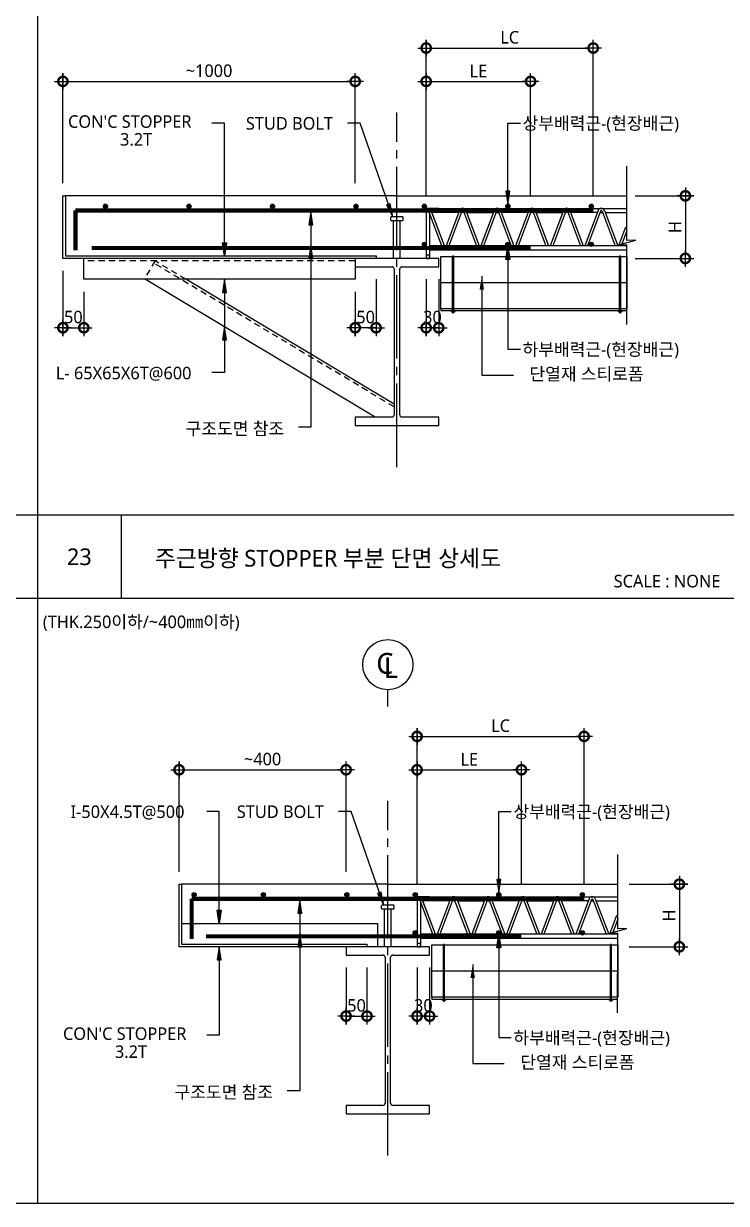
# Model space of a CAD drawing. Extents: x 517 to 33347, y 263 to 5437.
# Drawn here: x 20704 to 22387, y 300 to 3128 of the extents above; entities that cross this region are included whole.
import ezdxf
from ezdxf.enums import TextEntityAlignment as Align

# ---------------------------------------------------------------- set-up
doc = ezdxf.new("R2010")
doc.units = 0
doc.header["$LTSCALE"] = 10
doc.header["$MEASUREMENT"] = 0
for name, pattern in [('CEN', [26, 20, -2, 2, -2]), ('CENTER', [2, 1.25, -0.25, 0.25, -0.25]), ('HID', [2.5, 1.5, -1])]:
    doc.linetypes.add(name, pattern=pattern)
for name, color, linetype in [('7DIM', 7, 'Continuous'), ('CEN', 1, 'CEN'), ('E', 7, 'Continuous'), ('E2', 7, 'Continuous'), ('SEC', 7, 'Continuous'), ('SYM', 6, 'Continuous'), ('SYM-BUB', 3, 'Continuous'), ('SYM-LEAD', 6, 'Continuous'), ('TABLE', 7, 'Continuous'), ('TEXT', 3, 'Continuous'), ('단열재', 7, 'Continuous')]:
    doc.layers.add(name, color=color, linetype=linetype)
doc.styles.add('HD', font='malgun.ttf')
doc.styles.get("Standard").update_dxf_attribs({"font": 'malgun.ttf'})
doc.styles.add('스타일1', font='malgun.ttf')
doc.linetypes.add('BATTING', pattern='A,0.0001,-0.1,[134,ltypeshp.shx,S=0.1,R=0,X=-0.1,Y=0],-0.2,[134,ltypeshp.shx,S=0.1,R=180,X=0.1,Y=0],-0.1', length=0.4001)
doc.dimstyles.new('CJA', dxfattribs={"dimscale": 200, "dimtxt": 3, "dimasz": 1, "dimexe": 2, "dimexo": 3, "dimgap": 1, "dimtad": 1, "dimdec": 0, "dimzin": 1, "dimdsep": 46, "dimlunit": 6, "dimtxsty": '스타일1', "dimblk": 'GAUN-DOT', "dimcen": -2, "dimdle": 2, "dimclrd": 256, "dimclre": 256, "dimclrt": 3, "dimadec": 0, "dimazin": 0, "dimtfac": 1, "dimtdec": 0, "dimtix": 1, "dimtmove": 2, "dimatfit": 3, "dimldrblk": 'DOTSMALL', "dimfxl": 1, "dimtolj": 1, "dimtzin": 1, "dimarcsym": 0})
doc.dimstyles.new('ISO-25', dxfattribs={"dimtxt": 2.5, "dimasz": 2.5, "dimexe": 1.25, "dimexo": 0.625, "dimtad": 1, "dimtxsty": 'Standard', "dimcen": 2.5, "dimadec": 0, "dimazin": 0, "dimtfac": 1, "dimtmove": 0, "dimatfit": 3, "dimfxl": 1, "dimarcsym": 0})

# ---------------------------------------------------------------- blocks, each defined once
blk = doc.blocks.new('GAUN-DOT')
at = {"linetype": 'ByBlock'}
for p, q in [((2, 0), (-2, 0)), ((0, -2), (0, 2))]:
    blk.add_line(p, q, dxfattribs=at)
at = {"const_width": 2.25}
blk.add_lwpolyline([(0, 0.28125, 1), (0, -0.28125, 1)], format="xyb", close=True, dxfattribs=at)
blk = doc.blocks.new('*D152')
at = {"layer": '7DIM', "linetype": 'ByBlock', "lineweight": -2, "transparency": 16777216}
for p, q in [((20798.2, 2744.7), (20798.2, 3009)), ((21498.2, 2744.7), (21498.2, 3009)), ((20808.2, 2989), (21488.2, 2989))]:
    blk.add_line(p, q, dxfattribs=at)
at = {"layer": 'DEFPOINTS', "color": 0, "linetype": 'ByBlock', "transparency": 16777216}
for p in [(21498.2, 2989), (20798.2, 2714.7), (21498.2, 2714.7)]:
    blk.add_point(p, dxfattribs=at)
at = {"layer": '7DIM', "linetype": 'ByBlock', "lineweight": -2, "transparency": 16777216, "xscale": 10, "yscale": 10, "zscale": 10, "rotation": 180}
blk.add_blockref('GAUN-DOT', (20798.2, 2989), dxfattribs=at)
at = {"layer": '7DIM', "linetype": 'ByBlock', "lineweight": -2, "transparency": 16777216, "xscale": 10, "yscale": 10, "zscale": 10}
blk.add_blockref('GAUN-DOT', (21498.2, 2989), dxfattribs=at)
at = {"layer": '7DIM', "color": 3, "linetype": 'ByBlock', "transparency": 16777216, "insert": (21148.2, 3014.6), "char_height": 30, "attachment_point": 5, "style": '스타일1'}
blk.add_mtext('\\A1;~1000', dxfattribs=at)
blk = doc.blocks.new('_DotSmall')
at = {"color": 0, "linetype": 'ByBlock', "const_width": 0.5}
blk.add_lwpolyline([(-0.0625, 0, 1), (0.0625, 0, 1)], format="xyb", close=True, dxfattribs=at)
blk = doc.blocks.new('*D153')
at = {"layer": '7DIM', "linetype": 'ByBlock', "lineweight": -2, "transparency": 16777216}
for p, q in [((20798.2, 2534.7), (20798.2, 2378.5)), ((20848.2, 2484.7), (20848.2, 2378.5)), ((20788.2, 2398.5), (20778.2, 2398.5)), ((20798.2, 2398.5), (20848.2, 2398.5)), ((20858.2, 2398.5), (20868.2, 2398.5))]:
    blk.add_line(p, q, dxfattribs=at)
at = {"layer": 'DEFPOINTS', "color": 0, "linetype": 'ByBlock', "transparency": 16777216}
for p in [(20798.2, 2564.7), (20848.2, 2514.7), (20848.2, 2398.5)]:
    blk.add_point(p, dxfattribs=at)
at = {"layer": '7DIM', "linetype": 'ByBlock', "lineweight": -2, "transparency": 16777216, "xscale": 10, "yscale": 10, "zscale": 10}
blk.add_blockref('GAUN-DOT', (20798.2, 2398.5), dxfattribs=at)
at = {"layer": '7DIM', "linetype": 'ByBlock', "lineweight": -2, "transparency": 16777216, "xscale": 10, "yscale": 10, "zscale": 10, "rotation": 180}
blk.add_blockref('GAUN-DOT', (20848.2, 2398.5), dxfattribs=at)
at = {"layer": '7DIM', "color": 3, "linetype": 'ByBlock', "transparency": 16777216, "insert": (20823.2, 2424), "char_height": 30, "attachment_point": 5, "style": '스타일1'}
blk.add_mtext('\\A1;50', dxfattribs=at)
blk = doc.blocks.new('*D154')
at = {"layer": '7DIM', "linetype": 'ByBlock', "lineweight": -2, "transparency": 16777216}
for p, q in [((22168.9, 2714.7), (22308.9, 2714.7)), ((22288.9, 2704.7), (22288.9, 2574.7)), ((22168.9, 2564.7), (22308.9, 2564.7))]:
    blk.add_line(p, q, dxfattribs=at)
at = {"layer": 'DEFPOINTS', "color": 0, "linetype": 'ByBlock', "transparency": 16777216}
for p in [(22138.9, 2714.7), (22138.9, 2564.7), (22288.9, 2564.7)]:
    blk.add_point(p, dxfattribs=at)
at = {"layer": '7DIM', "linetype": 'ByBlock', "lineweight": -2, "transparency": 16777216, "xscale": 10, "yscale": 10, "zscale": 10}
for p, rotation in [((22288.9, 2714.7), 90), ((22288.9, 2564.7), 270)]:
    blk.add_blockref('GAUN-DOT', p, dxfattribs=dict(at, rotation=rotation))
at = {"layer": '7DIM', "color": 3, "linetype": 'ByBlock', "transparency": 16777216, "insert": (22263.9, 2639.7), "char_height": 30, "attachment_point": 5, "rotation": 90, "style": '스타일1'}
blk.add_mtext('\\A1;H', dxfattribs=at)
blk = doc.blocks.new('*D155')
at = {"layer": '7DIM', "linetype": 'ByBlock', "lineweight": -2, "transparency": 16777216}
for p, q in [((21548.2, 2514.7), (21548.2, 2378.5)), ((21498.2, 2484.7), (21498.2, 2378.5)), ((21488.2, 2398.5), (21478.2, 2398.5)), ((21548.2, 2398.5), (21498.2, 2398.5)), ((21558.2, 2398.5), (21568.2, 2398.5))]:
    blk.add_line(p, q, dxfattribs=at)
at = {"layer": 'DEFPOINTS', "color": 0, "linetype": 'ByBlock', "transparency": 16777216}
for p in [(21548.2, 2544.7), (21498.2, 2514.7), (21498.2, 2398.5)]:
    blk.add_point(p, dxfattribs=at)
at = {"layer": '7DIM', "linetype": 'ByBlock', "lineweight": -2, "transparency": 16777216, "xscale": 10, "yscale": 10, "zscale": 10}
blk.add_blockref('GAUN-DOT', (21498.2, 2398.5), dxfattribs=at)
at = {"layer": '7DIM', "linetype": 'ByBlock', "lineweight": -2, "transparency": 16777216, "xscale": 10, "yscale": 10, "zscale": 10, "rotation": 180}
blk.add_blockref('GAUN-DOT', (21548.2, 2398.5), dxfattribs=at)
at = {"layer": '7DIM', "color": 3, "linetype": 'ByBlock', "transparency": 16777216, "insert": (21523.2, 2424), "char_height": 30, "attachment_point": 5, "style": '스타일1'}
blk.add_mtext('\\A1;50', dxfattribs=at)
blk = doc.blocks.new('*D30')
at = {"layer": '7DIM', "linetype": 'ByBlock', "lineweight": -2, "transparency": 16777216}
for p, q in [((21668.2, 2514.7), (21668.2, 2378.5)), ((21698.2, 2514.7), (21698.2, 2378.5)), ((21658.2, 2398.5), (21648.2, 2398.5)), ((21698.2, 2398.5), (21668.2, 2398.5)), ((21708.2, 2398.5), (21718.2, 2398.5))]:
    blk.add_line(p, q, dxfattribs=at)
at = {"layer": 'DEFPOINTS', "color": 0, "linetype": 'ByBlock', "transparency": 16777216}
for p in [(21668.2, 2544.7), (21698.2, 2544.7), (21668.2, 2398.5)]:
    blk.add_point(p, dxfattribs=at)
at = {"layer": '7DIM', "linetype": 'ByBlock', "lineweight": -2, "transparency": 16777216, "xscale": 10, "yscale": 10, "zscale": 10}
blk.add_blockref('GAUN-DOT', (21668.2, 2398.5), dxfattribs=at)
at = {"layer": '7DIM', "linetype": 'ByBlock', "lineweight": -2, "transparency": 16777216, "xscale": 10, "yscale": 10, "zscale": 10, "rotation": 180}
blk.add_blockref('GAUN-DOT', (21698.2, 2398.5), dxfattribs=at)
at = {"layer": '7DIM', "color": 3, "linetype": 'ByBlock', "transparency": 16777216, "insert": (21683.2, 2424), "char_height": 30, "attachment_point": 5, "style": '스타일1'}
blk.add_mtext('\\A1;30', dxfattribs=at)
blk = doc.blocks.new('*D31')
at = {"layer": '7DIM', "linetype": 'ByBlock', "lineweight": -2, "transparency": 16777216}
for p, q in [((21668.2, 2714.7), (21668.2, 3009)), ((21918.2, 2714.7), (21918.2, 3009)), ((21678.2, 2989), (21908.2, 2989))]:
    blk.add_line(p, q, dxfattribs=at)
at = {"layer": 'DEFPOINTS', "color": 0, "linetype": 'ByBlock', "transparency": 16777216}
for p in [(21918.2, 2989), (21668.2, 2684.7), (21918.2, 2684.7)]:
    blk.add_point(p, dxfattribs=at)
at = {"layer": '7DIM', "linetype": 'ByBlock', "lineweight": -2, "transparency": 16777216, "xscale": 10, "yscale": 10, "zscale": 10, "rotation": 180}
blk.add_blockref('GAUN-DOT', (21668.2, 2989), dxfattribs=at)
at = {"layer": '7DIM', "linetype": 'ByBlock', "lineweight": -2, "transparency": 16777216, "xscale": 10, "yscale": 10, "zscale": 10}
blk.add_blockref('GAUN-DOT', (21918.2, 2989), dxfattribs=at)
at = {"layer": '7DIM', "color": 3, "linetype": 'ByBlock', "transparency": 16777216, "insert": (21793.2, 3014), "char_height": 30, "attachment_point": 5, "style": '스타일1'}
blk.add_mtext('\\A1;LE', dxfattribs=at)
blk = doc.blocks.new('*D32')
at = {"layer": '7DIM', "linetype": 'ByBlock', "lineweight": -2, "transparency": 16777216}
for p, q in [((21668.2, 2714.7), (21668.2, 3089)), ((22068.2, 2714.7), (22068.2, 3089)), ((21678.2, 3069), (22058.2, 3069))]:
    blk.add_line(p, q, dxfattribs=at)
at = {"layer": 'DEFPOINTS', "color": 0, "linetype": 'ByBlock', "transparency": 16777216}
for p in [(22068.2, 3069), (21668.2, 2684.7), (22068.2, 2684.7)]:
    blk.add_point(p, dxfattribs=at)
at = {"layer": '7DIM', "linetype": 'ByBlock', "lineweight": -2, "transparency": 16777216, "xscale": 10, "yscale": 10, "zscale": 10, "rotation": 180}
blk.add_blockref('GAUN-DOT', (21668.2, 3069), dxfattribs=at)
at = {"layer": '7DIM', "linetype": 'ByBlock', "lineweight": -2, "transparency": 16777216, "xscale": 10, "yscale": 10, "zscale": 10}
blk.add_blockref('GAUN-DOT', (22068.2, 3069), dxfattribs=at)
at = {"layer": '7DIM', "color": 3, "linetype": 'ByBlock', "transparency": 16777216, "insert": (21868.2, 3094.5), "char_height": 30, "attachment_point": 5, "style": '스타일1'}
blk.add_mtext('\\A1;LC', dxfattribs=at)
blk = doc.blocks.new('볼트')
at = {"linetype": 'ByBlock'}
for p, q in [((181034, -2386.5), (181034, -2255)), ((181034, -2255), (181037, -2255)), ((181037, -2386.5), (181037, -2255))]:
    blk.add_line(p, q, dxfattribs=at)
at = {"layer": 'CEN', "linetype": 'CENTER'}
blk.add_line((181035.5, -2392.6), (181035.5, -2255), dxfattribs=at)
at = {"layer": 'E2', "linetype": 'ByBlock'}
blk.add_line((181035.5, -2387.5), (181035.5, -2389.5), dxfattribs=at)
for points in [[(181030.5, -2387.5), (181030.5, -2386.5), (181040.5, -2386.5), (181040.5, -2387.5)], [(181033, -2389.5), (181033, -2387.5), (181038, -2387.5), (181038, -2389.5)]]:
    blk.add_lwpolyline(points, close=True, dxfattribs=at)
blk = doc.blocks.new('*D73')
at = {"layer": '7DIM', "linetype": 'ByBlock', "lineweight": -2, "transparency": 16777216}
for p, q in [((22154.5, 1064.7), (22294.5, 1064.7)), ((22274.5, 1054.7), (22274.5, 924.7)), ((22154.5, 914.7), (22294.5, 914.7))]:
    blk.add_line(p, q, dxfattribs=at)
at = {"layer": 'DEFPOINTS', "color": 0, "linetype": 'ByBlock', "transparency": 16777216}
for p in [(22124.5, 1064.7), (22124.5, 914.7), (22274.5, 914.7)]:
    blk.add_point(p, dxfattribs=at)
at = {"layer": '7DIM', "linetype": 'ByBlock', "lineweight": -2, "transparency": 16777216, "xscale": 10, "yscale": 10, "zscale": 10}
for p, rotation in [((22274.5, 1064.7), 90), ((22274.5, 914.7), 270)]:
    blk.add_blockref('GAUN-DOT', p, dxfattribs=dict(at, rotation=rotation))
at = {"layer": '7DIM', "color": 3, "linetype": 'ByBlock', "transparency": 16777216, "insert": (22249.5, 989.7), "char_height": 30, "attachment_point": 5, "rotation": 90, "style": '스타일1'}
blk.add_mtext('\\A1;H', dxfattribs=at)
blk = doc.blocks.new('*D74')
at = {"layer": '7DIM', "linetype": 'ByBlock', "lineweight": -2, "transparency": 16777216}
for p, q in [((21476.4, 864.7), (21476.4, 728.5)), ((21526.4, 864.7), (21526.4, 728.5)), ((21466.4, 748.5), (21456.4, 748.5)), ((21476.4, 748.5), (21526.4, 748.5)), ((21536.4, 748.5), (21546.4, 748.5))]:
    blk.add_line(p, q, dxfattribs=at)
at = {"layer": 'DEFPOINTS', "color": 0, "linetype": 'ByBlock', "transparency": 16777216}
for p in [(21476.4, 894.7), (21526.4, 894.7), (21526.4, 748.5)]:
    blk.add_point(p, dxfattribs=at)
at = {"layer": '7DIM', "linetype": 'ByBlock', "lineweight": -2, "transparency": 16777216, "xscale": 10, "yscale": 10, "zscale": 10}
blk.add_blockref('GAUN-DOT', (21476.4, 748.5), dxfattribs=at)
at = {"layer": '7DIM', "linetype": 'ByBlock', "lineweight": -2, "transparency": 16777216, "xscale": 10, "yscale": 10, "zscale": 10, "rotation": 180}
blk.add_blockref('GAUN-DOT', (21526.4, 748.5), dxfattribs=at)
at = {"layer": '7DIM', "color": 3, "linetype": 'ByBlock', "transparency": 16777216, "insert": (21501.4, 774), "char_height": 30, "attachment_point": 5, "style": '스타일1'}
blk.add_mtext('\\A1;50', dxfattribs=at)
blk = doc.blocks.new('*D75')
at = {"layer": '7DIM', "linetype": 'ByBlock', "lineweight": -2, "transparency": 16777216}
for p, q in [((21076.4, 1094.7), (21076.4, 1359)), ((21476.4, 1094.7), (21476.4, 1359)), ((21086.4, 1339), (21466.4, 1339))]:
    blk.add_line(p, q, dxfattribs=at)
at = {"layer": 'DEFPOINTS', "color": 0, "linetype": 'ByBlock', "transparency": 16777216}
for p in [(21476.4, 1339), (21076.4, 1064.7), (21476.4, 1064.7)]:
    blk.add_point(p, dxfattribs=at)
at = {"layer": '7DIM', "linetype": 'ByBlock', "lineweight": -2, "transparency": 16777216, "xscale": 10, "yscale": 10, "zscale": 10, "rotation": 180}
blk.add_blockref('GAUN-DOT', (21076.4, 1339), dxfattribs=at)
at = {"layer": '7DIM', "linetype": 'ByBlock', "lineweight": -2, "transparency": 16777216, "xscale": 10, "yscale": 10, "zscale": 10}
blk.add_blockref('GAUN-DOT', (21476.4, 1339), dxfattribs=at)
at = {"layer": '7DIM', "color": 3, "linetype": 'ByBlock', "transparency": 16777216, "insert": (21276.4, 1364.5), "char_height": 30, "attachment_point": 5, "style": '스타일1'}
blk.add_mtext('\\A1;~400', dxfattribs=at)
blk = doc.blocks.new('*D76')
at = {"layer": '7DIM', "linetype": 'ByBlock', "lineweight": -2, "transparency": 16777216}
for p, q in [((21646.4, 1064.7), (21646.4, 1359)), ((21896.4, 1064.7), (21896.4, 1359)), ((21656.4, 1339), (21886.4, 1339))]:
    blk.add_line(p, q, dxfattribs=at)
at = {"layer": 'DEFPOINTS', "color": 0, "linetype": 'ByBlock', "transparency": 16777216}
for p in [(21896.4, 1339), (21646.4, 1034.7), (21896.4, 1034.7)]:
    blk.add_point(p, dxfattribs=at)
at = {"layer": '7DIM', "linetype": 'ByBlock', "lineweight": -2, "transparency": 16777216, "xscale": 10, "yscale": 10, "zscale": 10, "rotation": 180}
blk.add_blockref('GAUN-DOT', (21646.4, 1339), dxfattribs=at)
at = {"layer": '7DIM', "linetype": 'ByBlock', "lineweight": -2, "transparency": 16777216, "xscale": 10, "yscale": 10, "zscale": 10}
blk.add_blockref('GAUN-DOT', (21896.4, 1339), dxfattribs=at)
at = {"layer": '7DIM', "color": 3, "linetype": 'ByBlock', "transparency": 16777216, "insert": (21771.4, 1364), "char_height": 30, "attachment_point": 5, "style": '스타일1'}
blk.add_mtext('\\A1;LE', dxfattribs=at)
blk = doc.blocks.new('*D77')
at = {"layer": '7DIM', "linetype": 'ByBlock', "lineweight": -2, "transparency": 16777216}
for p, q in [((21646.4, 1064.7), (21646.4, 1439)), ((21656.4, 1419), (22036.4, 1419)), ((22046.4, 1064.7), (22046.4, 1439))]:
    blk.add_line(p, q, dxfattribs=at)
at = {"layer": 'DEFPOINTS', "color": 0, "linetype": 'ByBlock', "transparency": 16777216}
for p in [(22046.4, 1419), (21646.4, 1034.7), (22046.4, 1034.7)]:
    blk.add_point(p, dxfattribs=at)
at = {"layer": '7DIM', "linetype": 'ByBlock', "lineweight": -2, "transparency": 16777216, "xscale": 10, "yscale": 10, "zscale": 10, "rotation": 180}
blk.add_blockref('GAUN-DOT', (21646.4, 1419), dxfattribs=at)
at = {"layer": '7DIM', "linetype": 'ByBlock', "lineweight": -2, "transparency": 16777216, "xscale": 10, "yscale": 10, "zscale": 10}
blk.add_blockref('GAUN-DOT', (22046.4, 1419), dxfattribs=at)
at = {"layer": '7DIM', "color": 3, "linetype": 'ByBlock', "transparency": 16777216, "insert": (21846.4, 1444.5), "char_height": 30, "attachment_point": 5, "style": '스타일1'}
blk.add_mtext('\\A1;LC', dxfattribs=at)
blk = doc.blocks.new('*D78')
at = {"layer": '7DIM', "linetype": 'ByBlock', "lineweight": -2, "transparency": 16777216}
for p, q in [((21646.4, 864.7), (21646.4, 728.5)), ((21676.4, 864.7), (21676.4, 728.5)), ((21636.4, 748.5), (21626.4, 748.5)), ((21676.4, 748.5), (21646.4, 748.5)), ((21686.4, 748.5), (21696.4, 748.5))]:
    blk.add_line(p, q, dxfattribs=at)
at = {"layer": 'DEFPOINTS', "color": 0, "linetype": 'ByBlock', "transparency": 16777216}
for p in [(21646.4, 894.7), (21676.4, 894.7), (21646.4, 748.5)]:
    blk.add_point(p, dxfattribs=at)
at = {"layer": '7DIM', "linetype": 'ByBlock', "lineweight": -2, "transparency": 16777216, "xscale": 10, "yscale": 10, "zscale": 10}
blk.add_blockref('GAUN-DOT', (21646.4, 748.5), dxfattribs=at)
at = {"layer": '7DIM', "linetype": 'ByBlock', "lineweight": -2, "transparency": 16777216, "xscale": 10, "yscale": 10, "zscale": 10, "rotation": 180}
blk.add_blockref('GAUN-DOT', (21676.4, 748.5), dxfattribs=at)
at = {"layer": '7DIM', "color": 3, "linetype": 'ByBlock', "transparency": 16777216, "insert": (21661.4, 774), "char_height": 30, "attachment_point": 5, "style": '스타일1'}
blk.add_mtext('\\A1;30', dxfattribs=at)

msp = doc.modelspace()

# ---------------------------------------------------------------- hatches: boundary and pattern name
at = {"layer": 'SEC'}
h = msp.add_hatch(color=3, dxfattribs=at)
edge = h.paths.add_edge_path()
edge.add_arc((20900.1, 2689.8), 5, 0, 360)
h = msp.add_hatch(color=3, dxfattribs=at)
edge = h.paths.add_edge_path()
edge.add_arc((21100.1, 2689.8), 5, 0, 360)
h = msp.add_hatch(color=3, dxfattribs=at)
edge = h.paths.add_edge_path()
edge.add_arc((21300.1, 2689.8), 5, 0, 360)
h = msp.add_hatch(color=3, dxfattribs=at)
edge = h.paths.add_edge_path()
edge.add_arc((21500.1, 2689.8), 5, 0, 360)
h = msp.add_hatch(color=3, dxfattribs=at)
edge = h.paths.add_edge_path()
edge.add_arc((21663.8, 2689.8), 5, 0, 360)
h = msp.add_hatch(color=3, dxfattribs=at)
edge = h.paths.add_edge_path()
edge.add_arc((21863.8, 2689.8), 5, 0, 360)
h = msp.add_hatch(color=3, dxfattribs=at)
edge = h.paths.add_edge_path()
edge.add_arc((22063.8, 2689.8), 5, 0, 360)
h = msp.add_hatch(color=3, dxfattribs=at)
edge = h.paths.add_edge_path()
edge.add_arc((21663.8, 2598.3), 5, 0, 360)
h = msp.add_hatch(color=3, dxfattribs=at)
edge = h.paths.add_edge_path()
edge.add_arc((21863.8, 2598.3), 5, 0, 360)
h = msp.add_hatch(color=3, dxfattribs=at)
edge = h.paths.add_edge_path()
edge.add_arc((22063.8, 2598.3), 5, 0, 360)
h = msp.add_hatch(color=3, dxfattribs=at)
edge = h.paths.add_edge_path()
edge.add_arc((21112.4, 1039.8), 5, 0, 360)
h = msp.add_hatch(color=3, dxfattribs=at)
edge = h.paths.add_edge_path()
edge.add_arc((21278.3, 1039.8), 5, 0, 360)
h = msp.add_hatch(color=3, dxfattribs=at)
edge = h.paths.add_edge_path()
edge.add_arc((21478.3, 1039.8), 5, 0, 360)
h = msp.add_hatch(color=3, dxfattribs=at)
edge = h.paths.add_edge_path()
edge.add_arc((21642, 1039.8), 5, 0, 360)
h = msp.add_hatch(color=3, dxfattribs=at)
edge = h.paths.add_edge_path()
edge.add_arc((21842, 1039.8), 5, 0, 360)
h = msp.add_hatch(color=3, dxfattribs=at)
edge = h.paths.add_edge_path()
edge.add_arc((22042, 1039.8), 5, 0, 360)
h = msp.add_hatch(color=3, dxfattribs=at)
edge = h.paths.add_edge_path()
edge.add_arc((21642, 948.3), 5, 0, 360)
h = msp.add_hatch(color=3, dxfattribs=at)
edge = h.paths.add_edge_path()
edge.add_arc((21842, 948.3), 5, 0, 360)
h = msp.add_hatch(color=3, dxfattribs=at)
edge = h.paths.add_edge_path()
edge.add_arc((22042, 948.3), 5, 0, 360)
at = {"layer": 'SYM-LEAD'}
h = msp.add_hatch(color=256, dxfattribs=at)
h.paths.add_polyline_path([(21868.5, 2726.2), (21863.8, 2726.2), (21863.8, 2694.8)])
h.paths.add_polyline_path([(21863.8, 2726.2), (21859.1, 2726.2), (21863.8, 2694.8)])
h = msp.add_hatch(color=256, dxfattribs=at)
h.paths.add_polyline_path([(21582.3, 2695.9), (21577.9, 2694.3), (21588.2, 2664.7)])
h.paths.add_polyline_path([(21577.9, 2694.3), (21573.4, 2692.8), (21588.2, 2664.7)])
h = msp.add_hatch(color=256, dxfattribs=at)
h.paths.add_polyline_path([(21387.3, 2644.9), (21392, 2644.9), (21392, 2676.3)])
h.paths.add_polyline_path([(21392, 2644.9), (21396.7, 2644.9), (21392, 2676.3)])
h = msp.add_hatch(color=256, dxfattribs=at)
h.paths.add_polyline_path([(21184.9, 2570.7), (21184.9, 2602.1), (21180.2, 2602.1)])
h.paths.add_polyline_path([(21184.9, 2570.7), (21189.6, 2602.1), (21184.9, 2602.1)])
h = msp.add_hatch(color=256, dxfattribs=at)
h.paths.add_polyline_path([(21387.3, 2564.3), (21392, 2564.3), (21392, 2595.7)])
h.paths.add_polyline_path([(21392, 2564.3), (21396.7, 2564.3), (21392, 2595.7)])
h = msp.add_hatch(color=256, dxfattribs=at)
h.paths.add_polyline_path([(21863.8, 2593.3), (21863.8, 2561.9), (21868.5, 2561.9)])
h.paths.add_polyline_path([(21863.8, 2593.3), (21859.1, 2561.9), (21863.8, 2561.9)])
h = msp.add_hatch(color=256, dxfattribs=at)
h.paths.add_polyline_path([(21184.9, 2514.7), (21184.9, 2483.2), (21180.2, 2483.2)])
h.paths.add_polyline_path([(21184.9, 2514.7), (21189.6, 2483.2), (21184.9, 2483.2)])
h = msp.add_hatch(color=256, dxfattribs=at)
h.paths.add_polyline_path([(21184.9, 2401), (21184.9, 2369.6), (21180.2, 2369.6)])
h.paths.add_polyline_path([(21184.9, 2401), (21189.6, 2369.6), (21184.9, 2369.6)])
h = msp.add_hatch(color=256, dxfattribs=at)
h.paths.add_polyline_path([(21846.7, 1076.2), (21842, 1076.2), (21842, 1044.8)])
h.paths.add_polyline_path([(21842, 1076.2), (21837.3, 1076.2), (21842, 1044.8)])
h = msp.add_hatch(color=256, dxfattribs=at)
h.paths.add_polyline_path([(21360.6, 994.9), (21365.3, 994.9), (21365.3, 1026.3)])
h.paths.add_polyline_path([(21365.3, 994.9), (21370, 994.9), (21365.3, 1026.3)])
h = msp.add_hatch(color=256, dxfattribs=at)
h.paths.add_polyline_path([(21560.5, 1045.9), (21556.1, 1044.3), (21566.4, 1014.7)])
h.paths.add_polyline_path([(21556.1, 1044.3), (21551.6, 1042.8), (21566.4, 1014.7)])
h = msp.add_hatch(color=256, dxfattribs=at)
h.paths.add_polyline_path([(21172.6, 970.7), (21172.6, 1002.1), (21167.9, 1002.1)])
h.paths.add_polyline_path([(21172.6, 970.7), (21177.4, 1002.1), (21172.6, 1002.1)])
h = msp.add_hatch(color=256, dxfattribs=at)
h.paths.add_polyline_path([(21360.6, 914.3), (21365.3, 914.3), (21365.3, 945.7)])
h.paths.add_polyline_path([(21365.3, 914.3), (21370, 914.3), (21365.3, 945.7)])
h = msp.add_hatch(color=256, dxfattribs=at)
h.paths.add_polyline_path([(21842, 943.3), (21842, 911.9), (21846.7, 911.9)])
h.paths.add_polyline_path([(21842, 943.3), (21837.3, 911.9), (21842, 911.9)])
h = msp.add_hatch(color=256, dxfattribs=at)
h.paths.add_polyline_path([(21172.6, 914.7), (21172.6, 883.2), (21167.9, 883.2)])
h.paths.add_polyline_path([(21172.6, 914.7), (21177.4, 883.2), (21172.6, 883.2)])

# ---------------------------------------------------------------- linework, layer by layer
at = {"linetype": 'BATTING', "ltscale": 15.5}
for p, q in [((21703.2, 2506.9), (22148.6, 2506.9)), ((21681.4, 856.9), (22126.8, 856.9))]:
    msp.add_line(p, q, dxfattribs=at)
at = {"linetype": 'ByBlock'}
for p, q in [((22148.6, 2444.2), (21703.2, 2444.2)), ((21703.2, 2444.2), (21703.2, 2438.7)), ((22148.6, 2438.7), (21703.2, 2438.7)), ((22126.8, 794.2), (21681.4, 794.2)), ((21681.4, 794.2), (21681.4, 788.7)), ((22126.8, 788.7), (21681.4, 788.7))]:
    msp.add_line(p, q, dxfattribs=at)
at = {"color": 3, "linetype": 'Continuous', "const_width": 10}
for points in [[(21598.2, 2679.7), (20828.2, 2679.7)], [(20828.2, 2679.7), (20828.2, 2583.7)], [(22068.8, 2679.7), (21598.2, 2679.7)], [(20866.9, 2589.7), (21598.2, 2589.7)], [(21918.2, 2589.7), (21598.2, 2589.7)], [(21106.4, 1029.7), (21576.4, 1029.7)], [(21106.4, 1029.7), (21106.4, 933.7)], [(22047, 1029.7), (21576.4, 1029.7)], [(21140.6, 939.8), (21576.4, 939.8)], [(21896.4, 939.7), (21576.4, 939.7)]]:
    msp.add_lwpolyline(points, dxfattribs=at)
at = {"layer": 'CEN', "linetype": 'CEN'}
for p, q in [((21598.2, 2064.5), (21598.2, 2914.7)), ((21576.4, 414.5), (21576.4, 1264.7))]:
    msp.add_line(p, q, dxfattribs=at)
at = {"layer": 'E', "linetype": 'ByBlock'}
for p, q in [((21598.2, 2714.7), (20804.2, 2714.7)), ((21576.4, 1064.7), (21082.4, 1064.7))]:
    msp.add_line(p, q, dxfattribs=at)
at = {"layer": 'E'}
for p, q in [((21668.2, 2684.7), (22148.6, 2684.7)), ((21698.3, 2684.7), (21668.2, 2684.7)), ((21668.2, 2684.7), (21668.2, 2674.7)), ((21668.2, 2684.7), (21668.2, 2572.7)), ((21676.2, 2684.7), (21676.2, 2564.7)), ((21705.7, 2594.7), (21676.2, 2672.9)), ((21705.7, 2594.7), (21676.2, 2672.9)), ((21712.1, 2594.7), (21678.2, 2684.7)), ((21746.1, 2674.7), (21682, 2674.7)), ((21712.1, 2594.7), (21682, 2674.7)), ((21748.1, 2679.8), (21716, 2594.7)), ((21753.7, 2677.7), (21722.4, 2594.7)), ((21758.6, 2674.7), (21752.5, 2674.7)), ((21758.6, 2674.7), (21752.5, 2674.7)), ((21757.4, 2677.7), (21788.7, 2594.7)), ((21763, 2679.8), (21795.1, 2594.7)), ((21765, 2674.7), (21829.1, 2674.7)), ((21831.1, 2679.8), (21799, 2594.7)), ((21836.7, 2677.7), (21805.4, 2594.7)), ((21835.5, 2674.7), (21841.6, 2674.7)), ((21835.5, 2674.7), (21841.6, 2674.7)), ((21840.4, 2677.7), (21871.7, 2594.7)), ((21846, 2679.8), (21878.1, 2594.7)), ((21912.1, 2674.7), (21848, 2674.7)), ((21914, 2679.8), (21882, 2594.7)), ((21919.7, 2677.7), (21888.4, 2594.7)), ((21924.6, 2674.7), (21918.5, 2674.7)), ((21924.6, 2674.7), (21918.5, 2674.7)), ((21923.4, 2677.7), (21954.7, 2594.7)), ((21929, 2679.8), (21961.1, 2594.7)), ((21931, 2674.7), (21995.1, 2674.7)), ((21997, 2679.8), (21965, 2594.7)), ((22002.7, 2677.7), (21971.4, 2594.7)), ((22007.5, 2674.7), (22001.5, 2674.7)), ((22007.5, 2674.7), (22001.5, 2674.7)), ((22006.4, 2677.7), (22037.7, 2594.7)), ((22012, 2679.8), (22044.1, 2594.7)), ((22078.1, 2674.7), (22014, 2674.7)), ((22080, 2679.8), (22048, 2594.7)), ((22085.7, 2677.7), (22054.4, 2594.7)), ((22084.5, 2674.7), (22090.5, 2674.7)), ((22084.5, 2674.7), (22090.5, 2674.7)), ((22089.4, 2677.7), (22120.7, 2594.7)), ((22095, 2679.8), (22127.1, 2594.7)), ((22097, 2674.7), (22148.6, 2674.7)), ((22145.6, 2639.7), (22128.7, 2594.7)), ((22148.6, 2630.6), (22135.1, 2594.7)), ((21668.2, 2592.7), (21668.2, 2582.7)), ((22148.6, 2594.7), (21676.2, 2594.7)), ((22148.6, 2584.7), (21676.2, 2584.7)), ((21646.4, 1034.7), (22126.8, 1034.7)), ((21676.5, 1034.7), (21646.4, 1034.7)), ((21646.4, 1034.7), (21646.4, 1024.7)), ((21646.4, 1034.7), (21646.4, 922.7)), ((21654.4, 1034.7), (21654.4, 914.7)), ((21683.9, 944.7), (21654.4, 1022.9)), ((21683.9, 944.7), (21654.4, 1022.9)), ((21690.3, 944.7), (21656.4, 1034.7)), ((21724.3, 1024.7), (21660.2, 1024.7)), ((21690.3, 944.7), (21660.2, 1024.7)), ((21726.3, 1029.8), (21694.2, 944.7)), ((21731.9, 1027.7), (21700.6, 944.7)), ((21736.8, 1024.7), (21730.7, 1024.7)), ((21736.8, 1024.7), (21730.7, 1024.7)), ((21735.6, 1027.7), (21766.9, 944.7)), ((21741.2, 1029.8), (21773.3, 944.7)), ((21743.2, 1024.7), (21807.3, 1024.7)), ((21809.3, 1029.8), (21777.2, 944.7)), ((21814.9, 1027.7), (21783.6, 944.7)), ((21813.7, 1024.7), (21819.8, 1024.7)), ((21813.7, 1024.7), (21819.8, 1024.7)), ((21818.6, 1027.7), (21849.9, 944.7)), ((21824.2, 1029.8), (21856.3, 944.7)), ((21890.3, 1024.7), (21826.2, 1024.7)), ((21892.3, 1029.8), (21860.2, 944.7)), ((21897.9, 1027.7), (21866.6, 944.7)), ((21902.8, 1024.7), (21896.7, 1024.7)), ((21902.8, 1024.7), (21896.7, 1024.7)), ((21901.6, 1027.7), (21932.9, 944.7)), ((21907.2, 1029.8), (21939.3, 944.7)), ((21909.2, 1024.7), (21973.3, 1024.7)), ((21975.3, 1029.8), (21943.2, 944.7)), ((21980.9, 1027.7), (21949.6, 944.7)), ((21985.8, 1024.7), (21979.7, 1024.7)), ((21985.8, 1024.7), (21979.7, 1024.7)), ((21984.6, 1027.7), (22015.9, 944.7)), ((21990.2, 1029.8), (22022.3, 944.7)), ((22056.3, 1024.7), (21992.2, 1024.7)), ((22058.3, 1029.8), (22026.2, 944.7)), ((22063.9, 1027.7), (22032.6, 944.7)), ((22062.7, 1024.7), (22068.8, 1024.7)), ((22062.7, 1024.7), (22068.8, 1024.7)), ((22067.6, 1027.7), (22098.9, 944.7)), ((22073.2, 1029.8), (22105.3, 944.7)), ((22075.2, 1024.7), (22126.8, 1024.7)), ((22123.8, 989.7), (22106.9, 944.7)), ((22126.8, 980.6), (22113.3, 944.7)), ((21646.4, 942.7), (21646.4, 932.7)), ((22126.8, 944.7), (21654.4, 944.7)), ((22126.8, 934.7), (21654.4, 934.7))]:
    msp.add_line(p, q, dxfattribs=at)
at = {"layer": 'E', "color": 4, "linetype": 'HID'}
for p, q in [((21019, 2558.7), (20993.3, 2515.8)), ((21591.6, 2208.7), (21016, 2553.5)), ((21092.5, 2514.7), (21019, 2558.7))]:
    msp.add_line(p, q, dxfattribs=at)
at = {"layer": 'E', "color": 4, "linetype": 'ByBlock'}
for p, q in [((21546.3, 2184.5), (20993.3, 2515.8)), ((21591.6, 2215.7), (21092.5, 2514.7))]:
    msp.add_line(p, q, dxfattribs=at)
at = {"layer": 'E', "linetype": 'ByBlock'}
for points in [[(21676.2, 2572.7), (21668.2, 2572.7), (21668.2, 2564.7), (21676.2, 2564.7)], [(21654.4, 922.7), (21646.4, 922.7), (21646.4, 914.7), (21654.4, 914.7)]]:
    msp.add_lwpolyline(points, close=True, dxfattribs=at)
at = {"layer": 'E'}
for centre, radius in [((21755.5, 2677), 8), ((21755.5, 2677), 2), ((21838.5, 2677), 8), ((21838.5, 2677), 2), ((21921.5, 2677), 8), ((21921.5, 2677), 2), ((22004.5, 2677), 8), ((22004.5, 2677), 2), ((22087.5, 2677), 8), ((22087.5, 2677), 2), ((21733.7, 1027), 8), ((21733.7, 1027), 2), ((21816.7, 1027), 8), ((21816.7, 1027), 2), ((21899.7, 1027), 8), ((21899.7, 1027), 2), ((21982.7, 1027), 8), ((21982.7, 1027), 2), ((22065.7, 1027), 8), ((22065.7, 1027), 2)]:
    msp.add_arc(centre, radius, 20.6208, 159.3792, dxfattribs=at)
at = {"layer": 'E2', "color": 4}
for p, q in [((20798.2, 2714.7), (20804.2, 2714.7)), ((20798.2, 2564.7), (20798.2, 2714.7)), ((20804.2, 2714.7), (20804.2, 2570.7)), ((21548.2, 2564.7), (20798.2, 2564.7)), ((20804.2, 2570.7), (21548.2, 2570.7)), ((20848.2, 2514.7), (20848.2, 2564.7)), ((21548.2, 2570.7), (21548.2, 2564.7)), ((21498.2, 2544.7), (21498.2, 2514.7)), ((21498.2, 2514.7), (20848.2, 2514.7)), ((21076.4, 1064.7), (21082.4, 1064.7)), ((21076.4, 914.7), (21076.4, 1064.7)), ((21082.4, 1064.7), (21082.4, 920.7)), ((21082.4, 970.7), (21551.4, 970.7)), ((21551.4, 970.7), (21551.4, 914.7)), ((21526.4, 914.7), (21076.4, 914.7)), ((21082.4, 920.7), (21526.4, 920.7)), ((21526.4, 920.7), (21526.4, 914.7))]:
    msp.add_line(p, q, dxfattribs=at)
at = {"layer": 'E2'}
for p, q in [((21598.2, 2714.7), (22148.6, 2714.7)), ((21576.4, 1064.7), (22126.8, 1064.7))]:
    msp.add_line(p, q, dxfattribs=at)
at = {"layer": 'E2', "linetype": 'ByBlock'}
for p, q in [((21583.2, 2656.7), (21583.2, 2662.7)), ((21613.2, 2656.7), (21613.2, 2662.7)), ((21590.2, 2564.7), (21590.2, 2654.7)), ((21606.2, 2564.7), (21606.2, 2654.7)), ((21561.4, 1006.7), (21561.4, 1012.7)), ((21568.4, 914.7), (21568.4, 1004.7)), ((21584.4, 914.7), (21584.4, 1004.7)), ((21591.4, 1006.7), (21591.4, 1012.7))]:
    msp.add_line(p, q, dxfattribs=at)
at = {"layer": 'E2', "color": 4, "linetype": 'HID'}
msp.add_line((21498.2, 2558.7), (20848.2, 2558.7), dxfattribs=at)
at = {"layer": 'E2', "linetype": 'ByBlock'}
for centre, start, end in [((21585.2, 2662.7), 90, 180), ((21611.2, 2662.7), 0, 90), ((21585.2, 2656.7), 180, 270), ((21611.2, 2656.7), 270, 0), ((21563.4, 1012.7), 90, 180), ((21563.4, 1006.7), 180, 270), ((21589.4, 1012.7), 0, 90), ((21589.4, 1006.7), 270, 0)]:
    msp.add_arc(centre, 2, start, end, dxfattribs=at)
at = {"layer": 'SEC'}
for p, q in [((21611.2, 2664.7), (21585.2, 2664.7)), ((21611.2, 2654.7), (21585.2, 2654.7)), ((21498.2, 2564.7), (21498.2, 2544.7)), ((21698.2, 2564.7), (21498.2, 2564.7)), ((21698.2, 2544.7), (21698.2, 2564.7)), ((21498.2, 2544.7), (21586.4, 2544.7)), ((21591.6, 2539.6), (21591.6, 2189.6)), ((21604.9, 2189.6), (21604.9, 2539.6)), ((21610, 2544.7), (21698.2, 2544.7)), ((21498.2, 2184.5), (21498.2, 2164.5)), ((21586.4, 2184.5), (21498.2, 2184.5)), ((21698.2, 2184.5), (21610, 2184.5)), ((21698.2, 2164.5), (21698.2, 2184.5)), ((21498.2, 2164.5), (21698.2, 2164.5)), ((21589.4, 1014.7), (21563.4, 1014.7)), ((21589.4, 1004.7), (21563.4, 1004.7)), ((21476.4, 914.7), (21476.4, 894.7)), ((21676.4, 914.7), (21476.4, 914.7)), ((21676.4, 894.7), (21676.4, 914.7)), ((21476.4, 894.7), (21564.6, 894.7)), ((21569.8, 889.6), (21569.8, 539.6)), ((21583.1, 539.6), (21583.1, 889.6)), ((21588.2, 894.7), (21676.4, 894.7)), ((21476.4, 534.5), (21476.4, 514.5)), ((21564.6, 534.5), (21476.4, 534.5)), ((21476.4, 514.5), (21676.4, 514.5)), ((21676.4, 534.5), (21588.2, 534.5)), ((21676.4, 514.5), (21676.4, 534.5))]:
    msp.add_line(p, q, dxfattribs=at)
at = {"layer": 'SEC', "color": 3}
for centre in [(20900.1, 2689.8), (21100.1, 2689.8), (21300.1, 2689.8), (21500.1, 2689.8), (21663.8, 2689.8), (21863.8, 2689.8), (22063.8, 2689.8), (21663.8, 2598.3), (21863.8, 2598.3), (22063.8, 2598.3), (21112.4, 1039.8), (21278.3, 1039.8), (21478.3, 1039.8), (21642, 1039.8), (21842, 1039.8), (22042, 1039.8), (21642, 948.3), (21842, 948.3), (22042, 948.3)]:
    msp.add_circle(centre, 5, dxfattribs=at)
at = {"layer": 'SEC'}
for centre, start, end in [((21586.4, 2539.6), 0, 90), ((21610, 2539.6), 90, 180), ((21586.4, 2189.6), 270, 0), ((21610, 2189.6), 180, 270), ((21564.6, 889.6), 0, 90), ((21588.2, 889.6), 90, 180), ((21564.6, 539.6), 270, 0), ((21588.2, 539.6), 180, 270)]:
    msp.add_arc(centre, 5.11, start, end, dxfattribs=at)
at = {"layer": 'SYM'}
for points in [[(22148.5, 2406.4), (22148.7, 2597), (22126.4, 2596.6), (22170.6, 2608.5), (22148.7, 2608), (22148.6, 2786.1)], [(22126.7, 756.4), (22126.9, 947), (22104.6, 946.6), (22148.8, 958.5), (22126.9, 958), (22126.8, 1136.1)]]:
    msp.add_lwpolyline(points, dxfattribs=at)
at = {"layer": 'SYM-BUB', "color": 6, "linetype": 'ByBlock'}
msp.add_line((21576.4, 1491), (21576.4, 1531), dxfattribs=at)
msp.add_circle((21576.4, 1591), 60, dxfattribs=at)
at = {"layer": 'SYM-LEAD'}
msp.add_line((21365.3, 1026.3), (21365.3, 824.4), dxfattribs=at)
for points in [[(21184.9, 2583.9), (21184.9, 2889.3), (21154.9, 2889.3)], [(21588.2, 2664.7), (21510, 2889.3), (21480, 2889.3)], [(21863.8, 2694.8), (21863.8, 2889.3), (21893.8, 2889.3)], [(21868.5, 2726.2), (21859.1, 2726.2), (21863.8, 2694.8), (21868.5, 2726.2)], [(21582.3, 2695.9), (21573.4, 2692.8), (21588.2, 2664.7), (21582.3, 2695.9)], [(21392, 2676.3), (21392, 2159.9), (21362, 2159.9)], [(21387.3, 2644.9), (21396.7, 2644.9), (21392, 2676.3), (21387.3, 2644.9)], [(21180.2, 2602.1), (21189.6, 2602.1), (21184.9, 2570.7), (21180.2, 2602.1)], [(21387.3, 2564.3), (21396.7, 2564.3), (21392, 2595.7), (21387.3, 2564.3)], [(21868.5, 2561.9), (21859.1, 2561.9), (21863.8, 2593.3), (21868.5, 2561.9)], [(21863.8, 2593.3), (21863.8, 2347.4), (21893.8, 2347.4)], [(21184.9, 2501.4), (21184.9, 2290.9), (21154.9, 2290.9)], [(21180.2, 2483.2), (21189.6, 2483.2), (21184.9, 2514.7), (21180.2, 2483.2)], [(21180.2, 2369.6), (21189.6, 2369.6), (21184.9, 2401), (21180.2, 2369.6)], [(21172.6, 970.7), (21172.6, 1239.3), (21142.6, 1239.3)], [(21566.4, 1014.7), (21488.2, 1239.3), (21458.2, 1239.3)], [(21842, 1044.8), (21842, 1239.3), (21872, 1239.3)], [(21846.7, 1076.2), (21837.3, 1076.2), (21842, 1044.8), (21846.7, 1076.2)], [(21360.6, 994.9), (21370, 994.9), (21365.3, 1026.3), (21360.6, 994.9)], [(21560.5, 1045.9), (21551.6, 1042.8), (21566.4, 1014.7), (21560.5, 1045.9)], [(21167.9, 1002.1), (21177.4, 1002.1), (21172.6, 970.7), (21167.9, 1002.1)], [(21365.3, 945.7), (21365.3, 569.6), (21335.3, 569.6)], [(21360.6, 914.3), (21370, 914.3), (21365.3, 945.7), (21360.6, 914.3)], [(21846.7, 911.9), (21837.3, 911.9), (21842, 943.3), (21846.7, 911.9)], [(21842, 943.3), (21842, 697.4), (21872, 697.4)], [(21172.6, 914.7), (21172.6, 702.6), (21142.6, 702.6)], [(21167.9, 883.2), (21177.4, 883.2), (21172.6, 914.7), (21167.9, 883.2)]]:
    msp.add_lwpolyline(points, dxfattribs=at)
at = {"layer": 'TABLE', "color": 3}
for p, q in [((20737.5, 5249.6), (20737.5, 299.6)), ((24137.5, 1949.6), (17337.5, 1949.6))]:
    msp.add_line(p, q, dxfattribs=at)
at = {"layer": 'TABLE', "color": 4}
for p, q in [((20937.5, 1949.6), (20937.5, 1749.6)), ((24137.5, 1749.6), (17337.5, 1749.6))]:
    msp.add_line(p, q, dxfattribs=at)
at = {"layer": 'TABLE', "color": 3}
msp.add_lwpolyline([(17337.5, 5249.6), (24137.5, 5249.6), (24137.5, 299.6), (17337.5, 299.6)], close=True, dxfattribs=at)
at = {"layer": '단열재', "ltscale": 10}
for points in [[(21703.2, 2569.7), (22148.6, 2569.7), (22148.6, 2444.2), (21703.2, 2444.2)], [(21681.4, 919.7), (22126.8, 919.7), (22126.8, 794.2), (21681.4, 794.2)]]:
    msp.add_lwpolyline(points, close=True, dxfattribs=at)

# ---------------------------------------------------------------- block references
at = {"linetype": 'ByBlock', "xscale": -1}
for p in [(202768.2, 4825.2), (203168.2, 4825.2), (202746.4, 3175.2), (203146.4, 3175.2)]:
    msp.add_blockref('볼트', p, dxfattribs=at)

# ---------------------------------------------------------------- texts
at = {"layer": 'TEXT', "linetype": 'ByBlock'}
for s, height, style, p in [("CON'C STOPPER", 30, '스타일1', (20810.6, 2877.8)), ('STUD BOLT', 30, '스타일1', (21236.5, 2873.5)), ('상부배력근-(현장배근)', 30, '스타일1', (21898.9, 2873.5)), ('3.2T', 30, '스타일1', (20935.1, 2835.1)), ('하부배력근-(현장배근)', 30, '스타일1', (21898.9, 2331.6)), ('L- 65X65X6T@600', 30, '스타일1', (20781.4, 2275)), ('구조도면 참조', 30, '스타일1', (21092, 2141.7)), ('주근방향 STOPPER 부분 단면 상세도', 40, '스타일1', (21018.4, 1826)), ('(THK.250이하/~400㎜이하)', 30, '스타일1', (20750.1, 1678.6)), ('C', 50, 'HD', (21548.6, 1568.9)), ('L', 50, 'HD', (21566.6, 1558.9)), ('I-50X4.5T@500', 30, '스타일1', (20816.6, 1223.4)), ('STUD BOLT', 30, '스타일1', (21214.7, 1223.5)), ('상부배력근-(현장배근)', 30, '스타일1', (21877.1, 1223.5)), ("CON'C STOPPER", 30, '스타일1', (20798.4, 691.5)), ('하부배력근-(현장배근)', 30, 'HD', (21877.1, 681.6)), ('하부배력근-(현장배근)', 30, '스타일1', (21877.1, 681.6)), ('3.2T', 30, '스타일1', (20922.8, 648.4)), ('구조도면 참조', 30, '스타일1', (21065.3, 551.3))]:
    msp.add_text(s, height=height, dxfattribs=dict(at, style=style)).set_placement(p)
at = {"layer": 'TEXT', "linetype": 'ByBlock', "style": '스타일1'}
for p in [(22189, 2287.7), (22167.2, 637.7)]:
    msp.add_text('단열재 스티로폼', height=30, dxfattribs=at).set_placement(p, align=Align.MIDDLE_RIGHT)
at = {"layer": 'TEXT', "color": 6, "linetype": 'ByBlock', "style": '스타일1'}
msp.add_text('23', height=40, dxfattribs=at).set_placement((20837.5, 1849.6), align=Align.MIDDLE_CENTER)
at = {"layer": 'TEXT', "color": 3, "style": '스타일1'}
msp.add_text('SCALE : NONE', height=30, dxfattribs=at).set_placement((22117.2, 1776.2))

# ---------------------------------------------------------------- dimensions: what is measured, and where the dimension line sits
at = {"layer": '7DIM', "linetype": 'ByBlock'}
for base, p1, p2, text, picture, middle in [((22068.2, 3069), (21668.2, 2684.7), (22068.2, 2684.7), 'LC', '*D32', (21868.2, 3094.5)), ((21498.2, 2989), (20798.2, 2714.7), (21498.2, 2714.7), '~1000', '*D152', (21148.2, 3014.6)), ((21918.2, 2989), (21668.2, 2684.7), (21918.2, 2684.7), 'LE', '*D31', (21793.2, 3014)), ((21668.2, 2398.5), (21698.2, 2544.7), (21668.2, 2544.7), '30', '*D30', (21683.2, 2424)), ((22046.4, 1419), (21646.4, 1034.7), (22046.4, 1034.7), 'LC', '*D77', (21846.4, 1444.5)), ((21476.4, 1339), (21076.4, 1064.7), (21476.4, 1064.7), '~400', '*D75', (21276.4, 1364.5)), ((21896.4, 1339), (21646.4, 1034.7), (21896.4, 1034.7), 'LE', '*D76', (21771.4, 1364)), ((21646.4, 748.5), (21676.4, 894.7), (21646.4, 894.7), '30', '*D78', (21661.4, 774))]:
    dim = msp.add_linear_dim(base=base, p1=p1, p2=p2, text=text, dimstyle='CJA', override={"dimscale": 10}, dxfattribs=at)
    dim.commit()
    dim.dimension.update_dxf_attribs({"geometry": picture, "text_midpoint": middle})
for base, p1, p2, angle, text, picture, middle in [((22288.9, 2564.7), (22138.9, 2714.7), (22138.9, 2564.7), 90, 'H', '*D154', (22263.9, 2639.7)), ((22274.5, 914.7), (22124.5, 1064.7), (22124.5, 914.7), 90, 'H', '*D73', (22249.5, 989.7)), ((21526.4, 748.5), (21476.4, 894.7), (21526.4, 894.7), 180, '50', '*D74', (21501.4, 774))]:
    dim = msp.add_linear_dim(base=base, p1=p1, p2=p2, angle=angle, text=text, dimstyle='CJA', override={"dimscale": 10}, dxfattribs=at)
    dim.commit()
    dim.dimension.update_dxf_attribs({"geometry": picture, "text_midpoint": middle})
for base, p1, p2, picture, middle in [((20848.2, 2398.5), (20798.2, 2564.7), (20848.2, 2514.7), '*D153', (20823.2, 2424)), ((21498.2, 2398.5), (21548.2, 2544.7), (21498.2, 2514.7), '*D155', (21523.2, 2424))]:
    dim = msp.add_linear_dim(base=base, p1=p1, p2=p2, dimstyle='CJA', override={"dimscale": 10}, dxfattribs=at)
    dim.commit()
    dim.dimension.update_dxf_attribs({"geometry": picture, "text_midpoint": middle})

# ---------------------------------------------------------------- leaders
at = {"layer": 'SYM-LEAD'}
for points in [[(21801.4, 2522.1), (21801.4, 2284.7), (21877.1, 2284.7)], [(21779.6, 872.1), (21779.6, 634.7), (21855.3, 634.7)]]:
    msp.add_leader(points, dimstyle='ISO-25', override={"dimscale": 5, "dimasz": 6.5, "dimgap": 4, "dimtad": 0, "dimtxsty": 'HD'}, dxfattribs=at)

doc.saveas('drawing.dxf')
